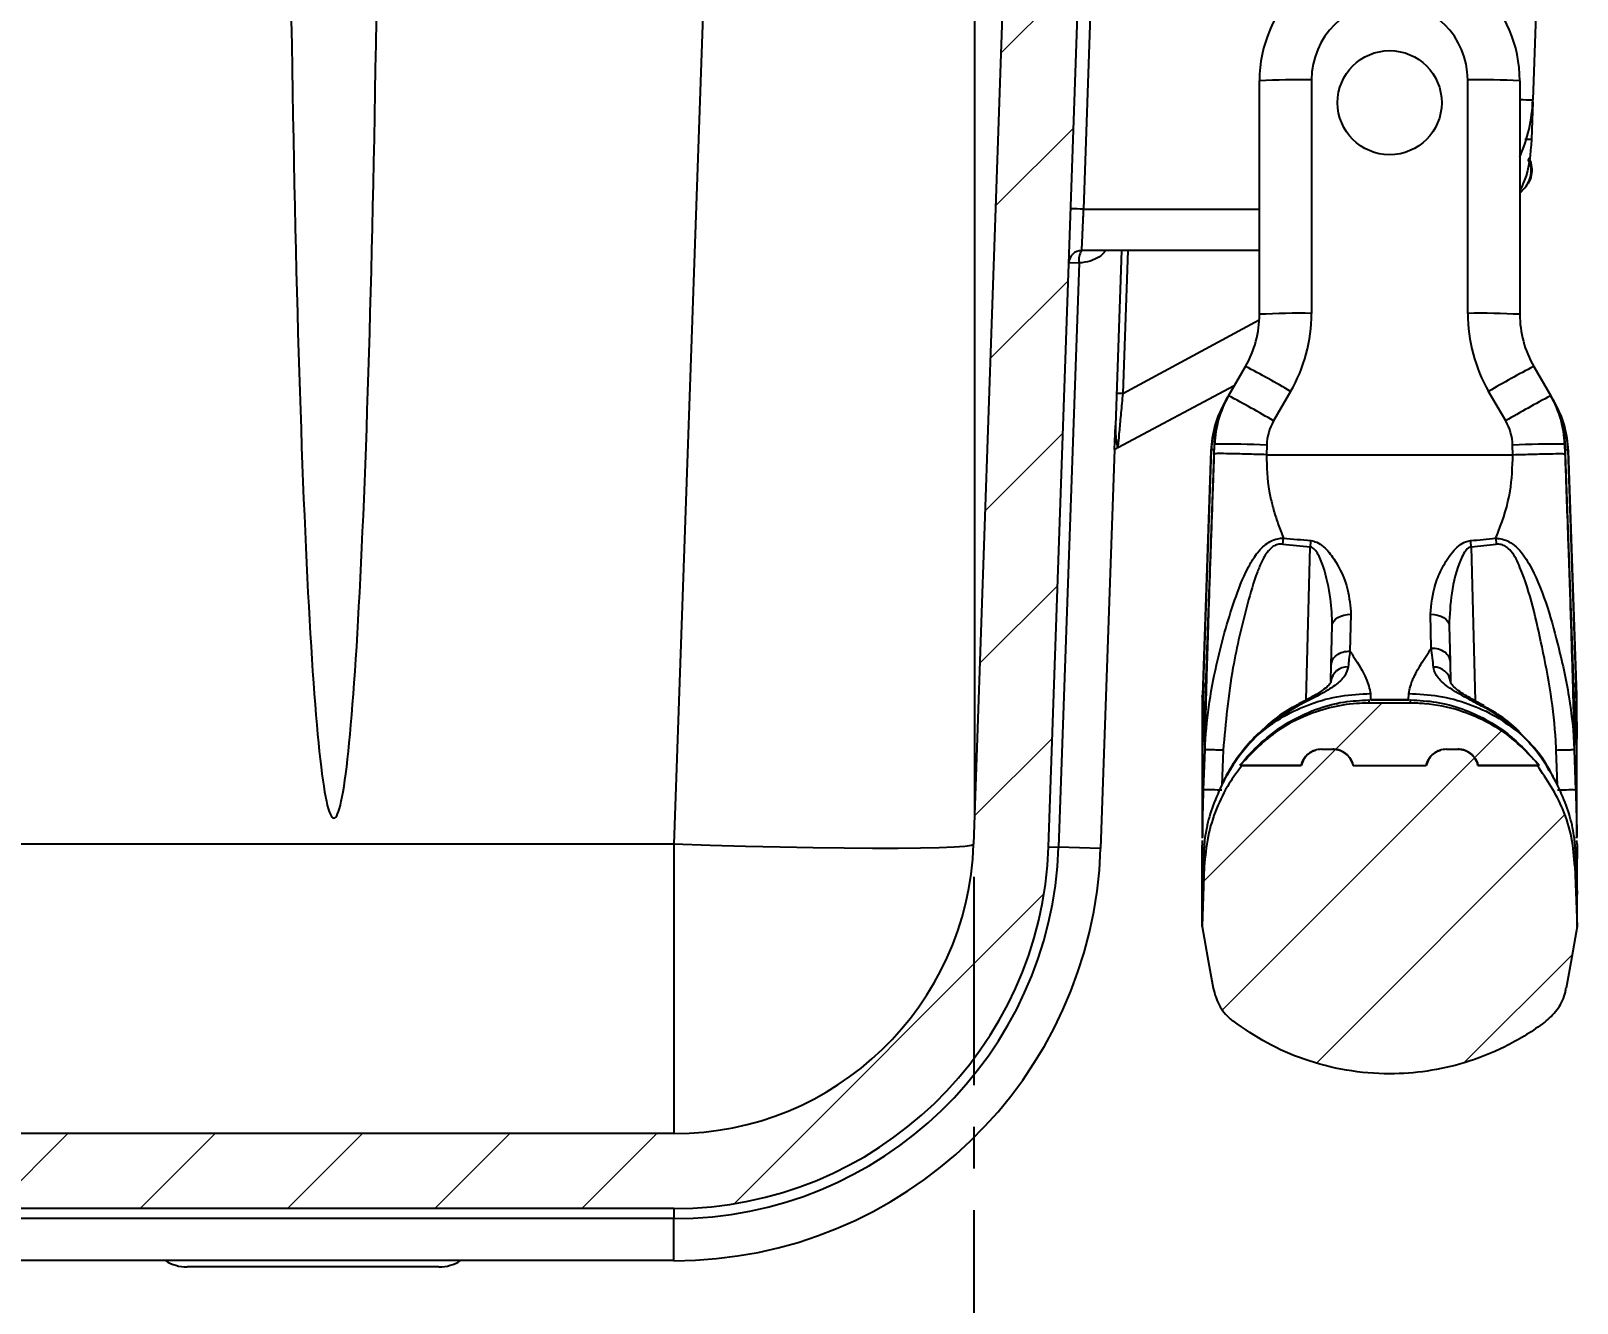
# Model space of a CAD drawing. Header units: millimetres. Extents: x 12 to 854, y 4 to 555.
# Drawn here: x 642.1 to 689.25, y 215.99 to 254.78 of the extents above; entities that cross this region are included whole.
import ezdxf

# ---------------------------------------------------------------- set-up
doc = ezdxf.new("R2010")
doc.units = ezdxf.units.MM
doc.linetypes.add('CENTER', pattern=[10.16, 6.35, -1.27, 1.27, -1.27])
doc.layers.add('DEFAULT_1', color=7, linetype='CENTER')
doc.styles.add('SLDTEXTSTYLE2', font='TXT', dxfattribs={"width": 0.75})
doc.dimstyles.new('SLDDIMSTYLE0', dxfattribs={"dimtxt": 6.614583, "dimasz": 3.556, "dimexe": 0, "dimexo": 0.0625, "dimgap": 1.653646, "dimtad": 1, "dimdec": 0, "dimlfac": 2, "dimrnd": 1e-09, "dimzin": 12, "dimdsep": 46, "dimtxsty": 'SLDTEXTSTYLE2', "dimblk1": 'CLOSED', "dimblk2": 'CLOSED', "dimsah": 1, "dimcen": 0.09, "dimadec": 0, "dimazin": 3, "dimtfac": 1, "dimtdec": 0, "dimtofl": 0, "dimtmove": 0, "dimatfit": 3, "dimldrblk": 'CLOSED', "dimfxl": 1, "dimfrac": 2, "dimtolj": 1, "dimtzin": 12, "dimarcsym": 0})

# ---------------------------------------------------------------- blocks, each defined once
blk = doc.blocks.new('_Closed')
at = {"color": 0, "linetype": 'ByBlock', "lineweight": -2}
for p, q in [((-1, 0.166667), (0, 0)), ((-1, 0.166667), (-1, -0.166667)), ((0, 0), (-1, -0.166667)), ((0, 0), (-1, 0))]:
    blk.add_line(p, q, dxfattribs=at)
blk = doc.blocks.new('_D_4')
at = {"layer": 'DEFAULT_1'}
for p, q in [((556.9, 228.985), (556.9, 188.096)), ((670.85, 228.985), (670.85, 188.096)), ((607.768, 200.947), (605.756, 200.947)), ((605.756, 200.947), (605.756, 190.437)), ((619.981, 200.947), (621.993, 200.947)), ((621.993, 200.947), (621.993, 190.437)), ((605.756, 190.437), (607.768, 190.437)), ((621.993, 190.437), (619.981, 190.437)), ((670.85, 189.096), (556.9, 189.096))]:
    blk.add_line(p, q, dxfattribs=at)
at = {"layer": 'DEFAULT_1', "xscale": 3.556, "yscale": 3.556, "rotation": 180}
blk.add_blockref('_Closed', (556.9, 189.096, 32.921), dxfattribs=at)
at = {"layer": 'DEFAULT_1', "xscale": 3.556, "yscale": 3.556}
blk.add_blockref('_Closed', (670.85, 189.096, 32.921), dxfattribs=at)
at = {"layer": 'DEFAULT_1', "char_height": 6.6146, "attachment_point": 1, "style": 'SLDTEXTSTYLE2'}
for s, insert in [('228', (606.543, 210.815)), ('9.0', (607.768, 198.964))]:
    blk.add_mtext(s, dxfattribs=dict(at, insert=insert))

msp = doc.modelspace()

# ---------------------------------------------------------------- hatches: boundary and pattern name
at = {"linetype": 'Continuous', "lineweight": 18}
h = msp.add_hatch(dxfattribs=at)
h.set_pattern_fill('ANSI31', style=0)
edge = h.paths.add_edge_path(flags=0)
edge.add_line((684.169, 234.287), (682.899, 234.287))
edge.add_spline(control_points=[(682.899, 234.287), (682.773, 234.287), (682.647, 234.282), (682.521, 234.273), (681.969, 234.23), (681.417, 234.092), (680.909, 233.87), (680.608, 233.738), (680.317, 233.576), (680.047, 233.388), (679.645, 233.109), (679.281, 232.769), (678.974, 232.388)], knot_values=[0.057872, 0.057872, 0.057872, 0.057872, 0.058622, 0.058622, 0.058622, 0.061942, 0.061942, 0.061942, 0.063898, 0.063898, 0.063898, 0.066831, 0.066831, 0.066831, 0.066831], weights=[1, 1, 1, 1, 1, 1, 1, 1, 1, 1, 1, 1, 1], degree=3, periodic=0)
edge.add_line((678.974, 232.388), (680.84, 232.388))
edge.add_spline(control_points=[(680.84, 232.388), (680.856, 232.457), (680.883, 232.523), (680.92, 232.583), (680.958, 232.643), (681.007, 232.697), (681.062, 232.742), (681.118, 232.786), (681.181, 232.822), (681.248, 232.845), (681.315, 232.869), (681.387, 232.881), (681.458, 232.881)], knot_values=[0.000256, 0.000256, 0.000256, 0.000256, 0.000681, 0.000681, 0.000681, 0.001111, 0.001111, 0.001111, 0.001541, 0.001541, 0.001541, 0.001971, 0.001971, 0.001971, 0.001971], weights=[1, 1, 1, 1, 1, 1, 1, 1, 1, 1, 1, 1, 1], degree=3, periodic=0)
edge.add_line((681.458, 232.881), (681.8, 232.881))
edge.add_spline(control_points=[(681.8, 232.881), (681.841, 232.881), (681.882, 232.877), (681.922, 232.869), (681.992, 232.855), (682.06, 232.829), (682.121, 232.793), (682.183, 232.757), (682.239, 232.71), (682.285, 232.655), (682.331, 232.601), (682.368, 232.538), (682.393, 232.471), (682.403, 232.444), (682.412, 232.416), (682.418, 232.388)], knot_values=[0, 0, 0, 0, 0.000245, 0.000245, 0.000245, 0.000676, 0.000676, 0.000676, 0.001108, 0.001108, 0.001108, 0.001539, 0.001539, 0.001539, 0.001714, 0.001714, 0.001714, 0.001714], weights=[1, 1, 1, 1, 1, 1, 1, 1, 1, 1, 1, 1, 1, 1, 1, 1], degree=3, periodic=0)
edge.add_line((682.418, 232.388), (684.65, 232.388))
edge.add_spline(control_points=[(684.65, 232.388), (684.666, 232.457), (684.693, 232.523), (684.73, 232.583), (684.768, 232.643), (684.817, 232.697), (684.872, 232.742), (684.928, 232.786), (684.991, 232.822), (685.058, 232.845), (685.125, 232.869), (685.197, 232.881), (685.268, 232.881)], knot_values=[0.000256, 0.000256, 0.000256, 0.000256, 0.000681, 0.000681, 0.000681, 0.001111, 0.001111, 0.001111, 0.001541, 0.001541, 0.001541, 0.001971, 0.001971, 0.001971, 0.001971], weights=[1, 1, 1, 1, 1, 1, 1, 1, 1, 1, 1, 1, 1], degree=3, periodic=0)
edge.add_line((685.268, 232.881), (685.61, 232.881))
edge.add_spline(control_points=[(685.61, 232.881), (685.651, 232.881), (685.692, 232.877), (685.732, 232.869), (685.802, 232.855), (685.87, 232.829), (685.931, 232.793), (685.993, 232.757), (686.049, 232.71), (686.095, 232.655), (686.141, 232.601), (686.178, 232.538), (686.203, 232.471), (686.213, 232.444), (686.222, 232.416), (686.228, 232.388)], knot_values=[0, 0, 0, 0, 0.000245, 0.000245, 0.000245, 0.000676, 0.000676, 0.000676, 0.001108, 0.001108, 0.001108, 0.001539, 0.001539, 0.001539, 0.001714, 0.001714, 0.001714, 0.001714], weights=[1, 1, 1, 1, 1, 1, 1, 1, 1, 1, 1, 1, 1, 1, 1, 1], degree=3, periodic=0)
edge.add_line((686.228, 232.388), (688.094, 232.388))
edge.add_spline(control_points=[(688.094, 232.388), (687.833, 232.712), (687.531, 233.007), (687.199, 233.258), (686.738, 233.609), (686.208, 233.885), (685.655, 234.059), (685.316, 234.165), (684.964, 234.236), (684.61, 234.268), (684.463, 234.281), (684.316, 234.287), (684.169, 234.287)], knot_values=[0.055828, 0.055828, 0.055828, 0.055828, 0.058322, 0.058322, 0.058322, 0.061804, 0.061804, 0.061804, 0.063917, 0.063917, 0.063917, 0.064793, 0.064793, 0.064793, 0.064793], weights=[1, 1, 1, 1, 1, 1, 1, 1, 1, 1, 1, 1, 1], degree=3, periodic=0)
h = msp.add_hatch(dxfattribs=at)
h.set_pattern_fill('ANSI31', style=0)
edge = h.paths.add_edge_path(flags=0)
edge.add_line((688.036, 232.388), (686.228, 232.388))
edge.add_spline(control_points=[(686.228, 232.388), (686.222, 232.416), (686.213, 232.444), (686.203, 232.471), (686.178, 232.538), (686.141, 232.601), (686.095, 232.655), (686.049, 232.71), (685.993, 232.757), (685.931, 232.793), (685.87, 232.829), (685.802, 232.855), (685.732, 232.869), (685.692, 232.877), (685.651, 232.881), (685.61, 232.881)], knot_values=[0.000255, 0.000255, 0.000255, 0.000255, 0.000428, 0.000428, 0.000428, 0.000855, 0.000855, 0.000855, 0.001283, 0.001283, 0.001283, 0.001709, 0.001709, 0.001709, 0.001952, 0.001952, 0.001952, 0.001952], weights=[1, 1, 1, 1, 1, 1, 1, 1, 1, 1, 1, 1, 1, 1, 1, 1], degree=3, periodic=0)
edge.add_line((685.61, 232.881), (685.268, 232.881))
edge.add_spline(control_points=[(685.268, 232.881), (685.197, 232.881), (685.125, 232.869), (685.058, 232.845), (684.991, 232.822), (684.928, 232.786), (684.872, 232.742), (684.817, 232.697), (684.768, 232.643), (684.73, 232.583), (684.693, 232.523), (684.666, 232.457), (684.65, 232.388)], knot_values=[0, 0, 0, 0, 0.000426, 0.000426, 0.000426, 0.000852, 0.000852, 0.000852, 0.001278, 0.001278, 0.001278, 0.001699, 0.001699, 0.001699, 0.001699], weights=[1, 1, 1, 1, 1, 1, 1, 1, 1, 1, 1, 1, 1], degree=3, periodic=0)
edge.add_line((684.65, 232.388), (682.418, 232.388))
edge.add_spline(control_points=[(682.418, 232.388), (682.412, 232.416), (682.403, 232.444), (682.393, 232.471), (682.368, 232.538), (682.331, 232.601), (682.285, 232.655), (682.239, 232.71), (682.183, 232.757), (682.121, 232.793), (682.06, 232.829), (681.992, 232.855), (681.922, 232.869), (681.882, 232.877), (681.841, 232.881), (681.8, 232.881)], knot_values=[0.000255, 0.000255, 0.000255, 0.000255, 0.000428, 0.000428, 0.000428, 0.000855, 0.000855, 0.000855, 0.001283, 0.001283, 0.001283, 0.001709, 0.001709, 0.001709, 0.001952, 0.001952, 0.001952, 0.001952], weights=[1, 1, 1, 1, 1, 1, 1, 1, 1, 1, 1, 1, 1, 1, 1, 1], degree=3, periodic=0)
edge.add_line((681.8, 232.881), (681.458, 232.881))
edge.add_spline(control_points=[(681.458, 232.881), (681.387, 232.881), (681.315, 232.869), (681.248, 232.845), (681.181, 232.822), (681.118, 232.786), (681.062, 232.742), (681.007, 232.697), (680.958, 232.643), (680.92, 232.583), (680.883, 232.523), (680.856, 232.457), (680.84, 232.388)], knot_values=[0, 0, 0, 0, 0.000426, 0.000426, 0.000426, 0.000852, 0.000852, 0.000852, 0.001278, 0.001278, 0.001278, 0.001699, 0.001699, 0.001699, 0.001699], weights=[1, 1, 1, 1, 1, 1, 1, 1, 1, 1, 1, 1, 1], degree=3, periodic=0)
edge.add_line((680.84, 232.388), (679.032, 232.388))
edge.add_spline(control_points=[(679.032, 232.388), (678.891, 232.212), (678.761, 232.027), (678.643, 231.834), (678.341, 231.338), (678.12, 230.785), (677.997, 230.218), (677.932, 229.916), (677.893, 229.608), (677.883, 229.3)], knot_values=[0.008958, 0.008958, 0.008958, 0.008958, 0.010304, 0.010304, 0.010304, 0.013777, 0.013777, 0.013777, 0.015605, 0.015605, 0.015605, 0.015605], weights=[1, 1, 1, 1, 1, 1, 1, 1, 1, 1], degree=3, periodic=0)
edge.add_spline(control_points=[(677.883, 229.3), (677.861, 228.692), (677.84, 228.084), (677.819, 227.476)], knot_values=[0.000042, 0.000042, 0.000042, 0.000042, 0.003692, 0.003692, 0.003692, 0.003692], weights=[1, 1, 1, 1], degree=3, periodic=0)
edge.add_spline(control_points=[(677.819, 227.476), (677.93, 226.848), (678.041, 226.219), (678.152, 225.591)], knot_values=[0, 0, 0, 0, 0.003829, 0.003829, 0.003829, 0.003829], weights=[1, 1, 1, 1], degree=3, periodic=0)
edge.add_spline(control_points=[(678.152, 225.591), (678.183, 225.414), (678.245, 225.24), (678.333, 225.083), (678.421, 224.926), (678.537, 224.783), (678.672, 224.664), (678.7, 224.64), (678.729, 224.616), (678.758, 224.594)], knot_values=[0, 0, 0, 0, 0.001078, 0.001078, 0.001078, 0.002157, 0.002157, 0.002157, 0.002376, 0.002376, 0.002376, 0.002376], weights=[1, 1, 1, 1, 1, 1, 1, 1, 1, 1], degree=3, periodic=0)
edge.add_spline(control_points=[(678.758, 224.594), (679.412, 224.097), (680.152, 223.699), (680.927, 223.427), (681.76, 223.135), (682.655, 222.983), (683.538, 222.984), (684.302, 222.984), (685.073, 223.098), (685.804, 223.318), (686.655, 223.573), (687.473, 223.981), (688.191, 224.505), (688.231, 224.534), (688.271, 224.564), (688.31, 224.594)], knot_values=[0.135619, 0.135619, 0.135619, 0.135619, 0.141184, 0.141184, 0.141184, 0.14717, 0.14717, 0.14717, 0.15175, 0.15175, 0.15175, 0.157103, 0.157103, 0.157103, 0.157397, 0.157397, 0.157397, 0.157397], weights=[1, 1, 1, 1, 1, 1, 1, 1, 1, 1, 1, 1, 1, 1, 1, 1], degree=3, periodic=0)
edge.add_spline(control_points=[(688.31, 224.594), (688.452, 224.702), (688.577, 224.836), (688.676, 224.985), (688.774, 225.135), (688.848, 225.303), (688.892, 225.476), (688.901, 225.514), (688.91, 225.552), (688.916, 225.591)], knot_values=[0, 0, 0, 0, 0.001072, 0.001072, 0.001072, 0.002143, 0.002143, 0.002143, 0.002376, 0.002376, 0.002376, 0.002376], weights=[1, 1, 1, 1, 1, 1, 1, 1, 1, 1], degree=3, periodic=0)
edge.add_spline(control_points=[(688.916, 225.591), (689.027, 226.219), (689.138, 226.848), (689.249, 227.476)], knot_values=[0.000614, 0.000614, 0.000614, 0.000614, 0.004443, 0.004443, 0.004443, 0.004443], weights=[1, 1, 1, 1], degree=3, periodic=0)
edge.add_spline(control_points=[(689.249, 227.476), (689.228, 228.084), (689.207, 228.692), (689.185, 229.3)], knot_values=[0, 0, 0, 0, 0.003649, 0.003649, 0.003649, 0.003649], weights=[1, 1, 1, 1], degree=3, periodic=0)
edge.add_spline(control_points=[(689.185, 229.3), (689.165, 229.895), (689.038, 230.495), (688.817, 231.049), (688.626, 231.529), (688.359, 231.985), (688.035, 232.388)], knot_values=[0, 0, 0, 0, 0.003574, 0.003574, 0.003574, 0.006675, 0.006675, 0.006675, 0.006675], weights=[1, 1, 1, 1, 1, 1, 1], degree=3, periodic=0)
at = {"layer": 'DEFAULT_1', "linetype": 'Continuous', "lineweight": 18}
h = msp.add_hatch(dxfattribs=at)
h.set_pattern_fill('ANSI31', color=256, style=0)
edge = h.paths.add_edge_path(flags=0)
edge.add_line((556.9, 229.985), (555.456, 271.325))
edge.add_line((555.456, 271.325), (552.979, 271.325))
edge.add_line((552.979, 271.325), (552.855, 273.103))
edge.add_line((552.855, 273.103), (551.963, 273.103))
edge.add_arc((551.582, 273.103), 0.381, 0, 180)
edge.add_line((551.201, 273.103), (550.31, 273.103))
edge.add_line((550.31, 273.103), (550.185, 271.325))
edge.add_line((550.185, 271.325), (547.708, 271.325))
edge.add_line((547.708, 271.325), (547.876, 266.507))
edge.add_arc((549.462, 266.563), 1.587, 182, 270)
edge.add_line((549.462, 264.975), (549.98, 264.975))
edge.add_arc((549.98, 266.245), 1.27, 270, 358)
edge.add_line((551.249, 266.201), (551.283, 267.169))
edge.add_arc((552.298, 267.134), 1.016, 2, 178, ccw=False)
edge.add_line((553.314, 267.169), (554.615, 229.905))
edge.add_arc((566.038, 230.304), 11.43, 182, 270)
edge.add_line((566.038, 218.874), (661.711, 218.874))
edge.add_arc((661.711, 230.304), 11.43, 270, 358)
edge.add_line((673.134, 229.905), (674.435, 267.169))
edge.add_arc((675.451, 267.134), 1.016, 68.4218, 178, ccw=False)
edge.add_arc((675.684, 267.725), 0.381, 2, 68.4218, ccw=False)
edge.add_line((676.065, 267.738), (676.415, 257.723))
edge.add_arc((676.796, 257.736), 0.381, 182, 270)
edge.add_line((676.796, 257.355), (678.199, 257.355))
edge.add_arc((678.199, 258.371), 1.016, 270, 360)
edge.add_line((679.215, 258.371), (679.215, 259.578))
edge.add_line((679.215, 259.578), (677.564, 258.625))
edge.add_line((677.564, 258.625), (677.564, 271.325))
edge.add_line((677.564, 271.325), (677.439, 273.103))
edge.add_line((677.439, 273.103), (676.548, 273.103))
edge.add_arc((676.167, 273.103), 0.381, 0, 180)
edge.add_line((675.786, 273.103), (674.894, 273.103))
edge.add_line((674.894, 273.103), (674.77, 271.325))
edge.add_line((674.77, 271.325), (672.293, 271.325))
edge.add_line((672.293, 271.325), (670.85, 229.985))
edge.add_arc((661.711, 230.304), 9.144, 270, 358, ccw=False)
edge.add_line((661.711, 221.16), (566.038, 221.16))
edge.add_arc((566.038, 230.304), 9.144, 182, 270, ccw=False)

# ---------------------------------------------------------------- linework, layer by layer
at = {"color": 7, "linetype": 'Continuous', "lineweight": 25}
for p, q in [((663.155, 271.325), (661.711, 229.985)), ((670.85, 229.985), (672.293, 271.325)), ((688.551, 271.325), (687.899, 252.68)), ((673.134, 229.905), (674.435, 267.169)), ((674.816, 267.158), (674.194, 249.348)), ((670.877, 258.943), (670.877, 230.775)), ((679.565, 246.141), (679.565, 253.259)), ((681.153, 253.287), (681.153, 246.168)), ((685.915, 246.168), (685.915, 253.287)), ((687.503, 253.259), (687.503, 246.141)), ((687.897, 252.615), (687.857, 251.474)), ((687.654, 249.999), (687.503, 249.831)), ((679.565, 248.084), (674.137, 248.084)), ((675.357, 248.084), (675.171, 242.751)), ((674.063, 247.706), (673.441, 229.894)), ((673.756, 247.716), (674.063, 247.706)), ((678.622, 243.656), (679.14, 244.553)), ((687.928, 244.553), (688.446, 243.656)), ((678.797, 243.959), (675.243, 242.07)), ((680.515, 243.787), (679.996, 242.889)), ((687.072, 242.889), (686.553, 243.787)), ((678.508, 243.459), (678.525, 243.488)), ((678.525, 243.488), (678.604, 243.625)), ((678.604, 243.625), (678.622, 243.656)), ((688.446, 243.656), (688.464, 243.625)), ((688.464, 243.625), (688.543, 243.488)), ((688.543, 243.488), (688.56, 243.459)), ((675.146, 242.018), (675.171, 242.751)), ((675.146, 242.018), (674.721, 229.85)), ((678.084, 241.982), (677.823, 234.528)), ((678.085, 241.981), (677.823, 234.519)), ((677.854, 234.851), (678.101, 242.01)), ((678.18, 242.146), (677.9, 234.211)), ((678.18, 242.146), (677.9, 234.211)), ((678.084, 241.982), (678.085, 241.981)), ((678.101, 242.01), (678.085, 241.981)), ((678.198, 242.178), (678.18, 242.146)), ((678.18, 242.146), (678.18, 242.146)), ((678.188, 241.887), (678.198, 242.178)), ((679.785, 242.15), (679.775, 241.859)), ((687.294, 241.859), (687.283, 242.15)), ((688.87, 242.178), (688.88, 241.887)), ((688.888, 242.146), (688.87, 242.178)), ((689.168, 234.211), (688.888, 242.146)), ((689.168, 234.211), (688.888, 242.146)), ((688.888, 242.146), (688.888, 242.146)), ((688.967, 242.01), (689.214, 234.851)), ((688.983, 241.981), (688.967, 242.01)), ((688.984, 241.982), (688.983, 241.981)), ((689.245, 234.519), (688.983, 241.981)), ((689.245, 234.528), (688.984, 241.982)), ((679.775, 241.859), (687.294, 241.859)), ((680.279, 239.136), (680.299, 239.318)), ((686.767, 239.312), (686.786, 239.129)), ((682.355, 236.994), (682.324, 235.874)), ((684.805, 235.966), (684.777, 236.994)), ((681.752, 235.448), (681.784, 236.648)), ((685.348, 236.648), (685.377, 235.547)), ((681.739, 234.942), (681.752, 235.449)), ((685.377, 235.547), (685.393, 234.936)), ((677.822, 234.492), (677.822, 230.17)), ((677.823, 234.519), (677.823, 230.201)), ((682.899, 234.382), (682.899, 234.287)), ((682.899, 234.382), (682.911, 234.382)), ((682.946, 234.382), (684.122, 234.382)), ((682.949, 234.58), (682.955, 234.382)), ((684.113, 234.382), (682.955, 234.382)), ((684.113, 234.382), (684.119, 234.58)), ((684.152, 234.382), (684.169, 234.382)), ((684.169, 234.287), (684.169, 234.382)), ((689.245, 230.199), (689.245, 234.519)), ((689.246, 230.168), (689.246, 234.492)), ((680.722, 234.238), (680.722, 234.237)), ((684.169, 234.287), (682.899, 234.287)), ((677.828, 233.187), (677.828, 233.72)), ((689.24, 233.72), (689.24, 233.187)), ((677.862, 231.639), (677.904, 232.858)), ((681.458, 232.881), (681.8, 232.881)), ((685.268, 232.881), (685.61, 232.881)), ((689.164, 232.855), (689.206, 231.637)), ((678.974, 232.388), (680.84, 232.388)), ((680.84, 232.388), (679.032, 232.388)), ((682.418, 232.388), (684.65, 232.388)), ((686.228, 232.388), (688.094, 232.388)), ((688.036, 232.388), (686.228, 232.388)), ((678.445, 231.855), (678.442, 231.857)), ((688.627, 231.855), (688.624, 231.853)), ((677.821, 230.1), (677.819, 229.957)), ((689.249, 229.975), (689.247, 230.102)), ((661.711, 229.985), (566.038, 229.985)), ((661.711, 229.985), (661.711, 221.16)), ((673.134, 229.905), (673.441, 229.894)), ((674.721, 229.85), (673.441, 229.894)), ((677.863, 229.705), (677.819, 228.448)), ((677.883, 229.3), (677.875, 229.901)), ((689.193, 229.901), (689.185, 229.3)), ((689.212, 229.619), (689.204, 229.736)), ((689.205, 229.706), (689.249, 228.448)), ((677.819, 228.448), (677.819, 229.54)), ((677.883, 229.3), (677.819, 227.476)), ((689.185, 229.3), (689.249, 227.476)), ((689.249, 228.448), (689.249, 229.542)), ((661.711, 221.16), (566.038, 221.16)), ((661.711, 218.874), (566.038, 218.874)), ((661.711, 218.874), (661.711, 218.567)), ((661.711, 218.567), (566.038, 218.567)), ((661.711, 217.287), (661.711, 218.567)), ((661.711, 217.287), (566.038, 217.287)), ((654.546, 217.096), (646.863, 217.096))]:
    msp.add_line(p, q, dxfattribs=at)
at = {"color": 8, "linetype": 'Continuous', "lineweight": 25}
for p, q in [((674.194, 249.348), (679.565, 249.348)), ((675.546, 248.084), (675.394, 243.722)), ((675.394, 243.722), (679.555, 245.969)), ((678.529, 243.487), (678.525, 243.488)), ((688.543, 243.488), (688.539, 243.487)), ((680.989, 234.382), (681.111, 239.053)), ((686.021, 239.053), (686.144, 234.354)), ((677.9, 234.211), (677.9, 234.211)), ((689.168, 234.211), (689.168, 234.211)), ((678.456, 232.849), (678.419, 231.794)), ((688.649, 231.795), (688.613, 232.845)), ((677.863, 229.705), (677.859, 229.657))]:
    msp.add_line(p, q, dxfattribs=at)
at = {"color": 7, "linetype": 'Continuous', "lineweight": 25, "flags": 128}
for points in [[(681.784, 236.648), (681.796, 236.718), (681.83, 236.784), (681.883, 236.844), (681.954, 236.897), (682.041, 236.939), (682.139, 236.97), (682.245, 236.989), (682.355, 236.994)], [(684.777, 236.994), (684.887, 236.989), (684.993, 236.97), (685.091, 236.939), (685.177, 236.897), (685.248, 236.844), (685.302, 236.784), (685.335, 236.718), (685.348, 236.648)], [(677.822, 234.492), (677.822, 234.499), (677.823, 234.519)], [(689.246, 234.492), (689.246, 234.499), (689.245, 234.519)], [(670.85, 229.985), (670.782, 229.949), (670.582, 229.918), (670.253, 229.893), (669.799, 229.873), (669.228, 229.86), (668.547, 229.854), (667.767, 229.854), (666.899, 229.86), (665.955, 229.873), (664.949, 229.893), (663.896, 229.918), (662.812, 229.949), (661.711, 229.985)], [(677.819, 227.476), (678.012, 226.382), (678.152, 225.591)], [(689.249, 227.476), (689.056, 226.382), (688.916, 225.591)]]:
    msp.add_lwpolyline(points, dxfattribs=at)
at = {"color": 8, "linetype": 'Continuous', "lineweight": 25, "flags": 128}
for points in [[(680.744, 234.205), (680.726, 234.234), (680.722, 234.238)], [(686.419, 234.199), (686.415, 234.195), (686.396, 234.168)], [(677.861, 233.336), (677.842, 233.281), (677.828, 233.187)], [(689.24, 233.187), (689.226, 233.281), (689.207, 233.336)]]:
    msp.add_lwpolyline(points, dxfattribs=at)
at = {"color": 7, "linetype": 'Continuous', "lineweight": 25}
msp.add_circle((683.534, 252.593), 1.587, dxfattribs=at)
for centre, radius, start, end in [((683.534, 253.259), 3.969, 0, 180), ((683.534, 253.287), 2.381, 0, 180), ((680.756, 230.526), 22.765, 89.0014, 92.9983), ((686.312, 230.526), 22.765, 87.0017, 90.9986), ((683.14, 252.847), 4.763, 336.3627, 358), ((673.337, 227.525), 21.84, 87.7502, 88.7496), ((674.137, 247.703), 0.381, 90, 178), ((674.606, 247.798), 0.55, 148.6943, 189.6617), ((676.39, 246.141), 3.175, 330, 0), ((680.756, 223.407), 22.765, 89.0014, 92.9983), ((676.39, 246.168), 4.763, 330, 0), ((686.312, 223.407), 22.765, 87.0017, 90.9986), ((690.678, 246.168), 4.763, 180, 210), ((690.678, 246.141), 3.175, 180, 210), ((667.192, 221.494), 25.971, 59.1372, 62.6099), ((699.876, 221.494), 25.971, 117.3901, 120.8628), ((675.152, 238.136), 5.591, 87.5192, 89.454), ((666.674, 220.596), 25.971, 59.1372, 62.6099), ((700.394, 220.596), 25.971, 117.3901, 120.8628), ((678.576, 218.341), 23.84, 87.0929, 90.9064), ((688.493, 218.341), 23.84, 89.0936, 92.9071), ((695.973, 237.593), 14.934, 173.6626, 174.3879), ((671.158, 237.593), 14.934, 5.6121, 6.3374), ((682.251, 234.878), 0.515, 88.0699, 172.8439), ((684.884, 234.872), 0.513, 7.1333, 91.2241), ((677.995, 223.305), 8.335, 87.1211, 90.9126), ((689.072, 223.393), 8.245, 89.0669, 92.8994), ((661.711, 230.304), 9.144, 270, 358), ((661.711, 230.304), 11.43, 270, 358), ((661.711, 230.304), 11.737, 270, 358), ((661.711, 230.304), 13.018, 270, 358), ((646.863, 218.334), 1.238, 237.7958, 270), ((654.546, 218.334), 1.238, 270, 302.2042)]:
    msp.add_arc(centre, radius, start, end, dxfattribs=at)
at = {"color": 8, "linetype": 'Continuous', "lineweight": 25}
for centre, radius, start, end in [((688.112, 269.264), 16.586, 267.8953, 269.266), ((678.155, 241.42), 0.592, 88.0969, 95.2426), ((688.913, 241.42), 0.592, 84.7574, 91.9031), ((677.906, 234.293), 0.561, 88.2908, 95.3185), ((689.162, 234.293), 0.561, 84.6815, 91.7092), ((678.274, 233.697), 0.447, 149.4498, 177.0512), ((688.794, 233.697), 0.447, 2.9488, 30.5502)]:
    msp.add_arc(centre, radius, start, end, dxfattribs=at)
at = {"color": 7, "linetype": 'Continuous', "lineweight": 25}
for centre, major_axis, ratio, start_param, end_param in [((651.34, 271.325), (0, 40.55), 0.034921, 1.881114, 4.402071), ((681.258, 241.872), (0.824, 3.067), 0.999812, 1.309736, 1.798803), ((681.275, 241.901), (2.978, 1.101), 0.999688, 2.263978, 2.753045), ((681.353, 242.037), (1.209, 2.94), 0.998837, 1.437067, 1.926134), ((681.372, 242.069), (3.067, -0.821), 0.999626, 2.879757, 3.368823), ((685.697, 242.069), (3.067, 0.821), 0.999626, 6.055955, 6.545021), ((685.715, 242.037), (-1.209, 2.94), 0.998837, 4.357052, 4.846118), ((685.793, 241.901), (2.978, -1.101), 0.999688, 0.388548, 0.877614), ((685.81, 241.872), (-0.824, 3.067), 0.999812, 4.484382, 4.973449), ((681.372, 242.096), (1.332, 0.865), 0.999537, 2.042249, 2.531316), ((685.697, 242.096), (1.332, -0.865), 0.999537, 0.610277, 1.099344), ((914.255, 242.008), (246.985, 0.156), 0.034446, 3.467583, 3.477939), ((914.274, 241.998), (246.985, 0.146), 0.032132, 3.467586, 3.477942), ((452.857, 241.998), (246.985, -0.146), 0.032132, 5.946836, 5.956358), ((452.877, 242.008), (246.985, -0.156), 0.034446, 5.946839, 5.95636), ((677.881, 234.874), (0.047, 1.333), 0.020141, 1.588953, 2.618698), ((689.187, 234.874), (-0.047, 1.333), 0.020141, 3.664488, 4.694232), ((677.876, 234.232), (0.042, 1.206), 0.020141, 3.796636, 4.695639), ((689.192, 234.232), (-0.042, 1.206), 0.020141, 1.587546, 2.521372)]:
    msp.add_ellipse(centre, major_axis=major_axis, ratio=ratio, start_param=start_param, end_param=end_param, dxfattribs=at)
at = {"color": 8, "linetype": 'Continuous', "lineweight": 25}
for centre, major_axis, start_param, end_param in [((677.876, 234.232), (0.042, 1.206), 2.618698, 3.590283), ((677.876, 234.232), (0.042, 1.206), 3.738876, 3.796636), ((689.192, 234.232), (-0.042, 1.206), 2.521372, 3.664488)]:
    msp.add_ellipse(centre, major_axis=major_axis, ratio=0.020141, start_param=start_param, end_param=end_param, dxfattribs=at)
at = {"color": 7, "linetype": 'Continuous', "lineweight": 25}
for points, knots in [([(687.857, 251.474), (687.828, 251.039), (687.792, 250.494), (687.552, 250.013), (687.503, 249.916)], [0, 0, 0, 0, 0.797222, 1, 1, 1, 1]), ([(687.654, 249.999), (687.705, 250.068), (687.808, 250.207), (687.86, 250.463), (687.845, 250.693), (687.778, 250.815), (687.752, 250.861)], [0, 0, 0, 0, 0.276493, 0.552986, 0.829478, 1, 1, 1, 1]), ([(687.76, 250.909), (687.769, 250.898), (687.83, 250.819), (687.872, 250.629), (687.867, 250.373), (687.787, 250.162), (687.703, 250.058), (687.672, 250.02)], [0, 0, 0, 0, 0.044802, 0.312528, 0.580254, 0.847983, 1, 1, 1, 1]), ([(674.194, 249.348), (674.192, 249.307), (674.19, 249.265), (674.187, 249.183), (674.185, 249.142), (674.179, 249.021), (674.176, 248.941), (674.169, 248.788), (674.166, 248.715), (674.159, 248.578), (674.156, 248.513), (674.151, 248.396), (674.149, 248.344), (674.144, 248.252), (674.143, 248.212), (674.138, 248.118), (674.137, 248.084), (674.137, 248.084)], [0, 0, 0, 0, 0.0625, 0.0625, 0.125, 0.125, 0.25, 0.25, 0.375, 0.375, 0.5, 0.5, 0.625, 0.625, 0.75, 0.75, 1, 1, 1, 1]), ([(675.394, 243.722), (675.385, 243.622), (675.376, 243.522), (675.357, 243.326), (675.349, 243.228), (675.322, 242.943), (675.306, 242.766), (675.277, 242.447), (675.265, 242.313), (675.252, 242.17), (675.248, 242.133), (675.245, 242.095), (675.244, 242.086), (675.243, 242.073), (675.243, 242.07), (675.243, 242.07)], [0, 0, 0, 0, 0.125, 0.125, 0.25, 0.25, 0.5, 0.5, 0.75, 0.75, 0.875, 0.875, 0.9375, 0.9375, 1, 1, 1, 1]), ([(675.171, 242.751), (675.168, 242.655), (675.172, 242.566), (675.184, 242.403), (675.193, 242.329), (675.211, 242.204), (675.219, 242.153), (675.233, 242.085), (675.238, 242.067), (675.243, 242.07)], [0, 0, 0, 0, 0.25, 0.25, 0.5, 0.5, 0.75, 0.75, 1, 1, 1, 1]), ([(675.243, 242.07), (675.241, 242.069), (675.224, 242.06), (675.19, 242.042), (675.161, 242.026), (675.146, 242.018)], [0, 0, 0, 0, 0.045258, 0.512467, 1, 1, 1, 1]), ([(677.904, 232.859), (677.911, 233.178), (677.923, 233.673), (677.942, 234.396), (677.958, 234.99), (677.978, 235.681), (678.003, 236.487), (678.033, 237.423), (678.064, 238.357), (678.097, 239.281), (678.129, 240.205), (678.16, 241.079), (678.18, 241.651), (678.188, 241.887)], [0, 0, 0, 0, 0.119442, 0.18572, 0.253334, 0.322569, 0.417274, 0.518368, 0.626377, 0.718422, 0.815805, 0.924027, 1, 1, 1, 1]), ([(688.88, 241.887), (688.89, 241.602), (688.914, 240.917), (688.949, 239.933), (688.987, 238.832), (689.024, 237.759), (689.06, 236.644), (689.101, 235.324), (689.137, 234.038), (689.157, 233.176), (689.164, 232.855)], [0, 0, 0, 0, 0.091779, 0.220574, 0.316847, 0.446323, 0.566216, 0.677318, 0.880091, 1, 1, 1, 1]), ([(679.775, 241.859), (679.787, 241.484), (679.803, 240.97), (679.95, 240.339), (680.067, 239.931), (680.188, 239.59), (680.271, 239.387), (680.299, 239.318)], [0, 0, 0, 0, 0.421938, 0.577045, 0.740267, 0.912113, 1, 1, 1, 1]), ([(686.766, 239.312), (686.795, 239.383), (686.979, 239.836), (687.249, 240.673), (687.279, 241.484), (687.294, 241.859)], [0, 0, 0, 0, 0.0904, 0.57877, 1, 1, 1, 1]), ([(677.904, 232.86), (677.904, 232.86), (677.92, 233.297), (678.001, 234.168), (678.286, 235.695), (678.679, 237.112), (679.096, 238.205), (679.41, 238.762), (679.64, 239.046), (679.893, 239.225), (680.098, 239.301), (680.239, 239.317), (680.299, 239.318), (680.299, 239.318)], [0, 0, 0, 0, 0.000004, 0.181339, 0.362791, 0.64484, 0.791977, 0.847108, 0.910619, 0.941611, 0.975037, 0.999996, 1, 1, 1, 1]), ([(680.279, 239.136), (680.226, 239.137), (680.123, 239.138), (679.974, 239.068), (679.798, 238.907), (679.641, 238.633), (679.415, 238.085), (679.107, 236.997), (678.674, 235.196), (678.534, 233.69), (678.456, 232.849)], [0, 0, 0, 0, 0.023522, 0.045018, 0.070453, 0.128178, 0.182106, 0.332751, 0.626912, 1, 1, 1, 1]), ([(681.784, 236.648), (681.775, 236.92), (681.754, 237.519), (681.583, 238.273), (681.383, 238.791), (681.248, 238.981), (681.164, 239.04), (681.126, 239.049), (681.111, 239.053)], [0, 0, 0, 0, 0.328404, 0.723804, 0.887229, 0.957164, 0.983214, 1, 1, 1, 1]), ([(681.131, 239.241), (681.192, 239.228), (681.337, 239.198), (681.593, 239.009), (681.962, 238.532), (682.287, 237.8), (682.334, 237.245), (682.355, 236.994)], [0, 0, 0, 0, 0.0618479, 0.1456379, 0.3134014, 0.6888298, 1, 1, 1, 1]), ([(684.777, 236.994), (684.807, 237.299), (684.853, 237.769), (685.13, 238.423), (685.379, 238.821), (685.629, 239.08), (685.817, 239.206), (685.948, 239.231), (686.001, 239.241)], [0, 0, 0, 0, 0.374548, 0.576743, 0.777999, 0.868579, 0.947136, 1, 1, 1, 1]), ([(686.021, 239.053), (686, 239.047), (685.969, 239.039), (685.894, 238.988), (685.803, 238.873), (685.582, 238.425), (685.395, 237.651), (685.363, 236.977), (685.348, 236.648)], [0, 0, 0, 0, 0.023218, 0.036127, 0.10011, 0.184887, 0.603258, 1, 1, 1, 1]), ([(686.767, 239.312), (686.767, 239.312), (686.837, 239.311), (686.978, 239.293), (687.195, 239.207), (687.499, 238.982), (687.914, 238.36), (688.318, 237.357), (688.693, 235.993), (689.029, 234.499), (689.144, 233.405), (689.164, 232.857), (689.164, 232.857)], [0, 0, 0, 0, 0.000004, 0.029157, 0.058367, 0.095808, 0.18465, 0.364049, 0.544371, 0.772311, 0.999996, 1, 1, 1, 1]), ([(688.613, 232.845), (688.609, 232.941), (688.584, 233.519), (688.465, 234.578), (688.198, 235.94), (687.915, 237.235), (687.614, 238.214), (687.325, 238.839), (687.101, 239.058), (686.94, 239.132), (686.837, 239.13), (686.786, 239.129)], [0, 0, 0, 0, 0.042105, 0.25597, 0.470004, 0.65581, 0.841079, 0.924047, 0.954997, 0.97752, 1, 1, 1, 1]), ([(681.752, 235.448), (681.762, 235.505), (681.782, 235.619), (681.915, 235.76), (682.102, 235.857), (682.25, 235.869), (682.324, 235.874)], [0, 0, 0, 0, 0.2500001, 0.5000001, 0.7500001, 1, 1, 1, 1]), ([(682.324, 235.874), (682.324, 235.874), (682.302, 235.707), (682.285, 235.55), (682.268, 235.393)], [0, 0, 0, 0, 0.000038, 1, 1, 1, 1]), ([(682.324, 235.874), (682.341, 235.848), (682.375, 235.797), (682.568, 235.498), (682.849, 235.042), (682.918, 234.726), (682.949, 234.58)], [0, 0, 0, 0, 0.050322, 0.098914, 0.584679, 1, 1, 1, 1]), ([(684.119, 234.58), (684.148, 234.725), (684.189, 234.924), (684.356, 235.244), (684.486, 235.47), (684.637, 235.712), (684.751, 235.884), (684.805, 235.966)], [0, 0, 0, 0, 0.3921382, 0.5372599, 0.6902858, 0.8516174, 1, 1, 1, 1]), ([(684.873, 235.385), (684.852, 235.574), (684.832, 235.764), (684.805, 235.967), (684.805, 235.967)], [0, 0, 0, 0, 0.999968, 1, 1, 1, 1]), ([(684.805, 235.966), (684.879, 235.961), (685.027, 235.95), (685.214, 235.854), (685.347, 235.715), (685.367, 235.603), (685.377, 235.547)], [0, 0, 0, 0, 0.25, 0.5, 0.75, 1, 1, 1, 1]), ([(682.268, 235.393), (682.243, 235.301), (682.19, 235.098), (681.881, 234.818), (681.377, 234.525), (680.969, 234.319), (680.744, 234.205)], [0, 0, 0, 0, 0.20026, 0.438886, 0.691725, 1, 1, 1, 1]), ([(686.396, 234.168), (686.245, 234.248), (685.904, 234.429), (685.404, 234.702), (685.024, 235), (684.893, 235.239), (684.876, 235.364), (684.873, 235.385)], [0, 0, 0, 0, 0.20964, 0.473081, 0.734585, 0.95553, 1, 1, 1, 1]), ([(681.737, 234.947), (681.738, 234.943), (681.742, 234.92), (681.738, 234.919), (681.664, 234.812), (681.486, 234.671), (681.215, 234.504), (680.948, 234.359), (680.777, 234.267), (680.722, 234.237)], [0, 0, 0, 0, 0.03204, 0.229553, 0.380095, 0.546254, 0.717157, 0.908519, 1, 1, 1, 1]), ([(686.419, 234.199), (686.416, 234.2), (686.283, 234.275), (686.04, 234.408), (685.731, 234.594), (685.516, 234.753), (685.412, 234.873), (685.394, 234.913), (685.396, 234.934), (685.397, 234.943)], [0, 0, 0, 0, 0.003799, 0.222158, 0.39811, 0.570305, 0.726287, 0.876778, 1, 1, 1, 1]), ([(678.974, 232.388), (678.997, 232.417), (679.213, 232.691), (679.677, 233.169), (680.429, 233.718), (681.259, 234.11), (682.089, 234.343), (682.645, 234.37), (682.899, 234.382)], [0, 0, 0, 0, 0.024498, 0.23142, 0.438251, 0.635761, 0.833157, 1, 1, 1, 1]), ([(679.552, 233.354), (679.795, 233.538), (680.276, 233.902), (681.126, 234.284), (682.023, 234.533), (682.646, 234.564), (682.949, 234.58)], [0, 0, 0, 0, 0.2511321, 0.4973589, 0.7556203, 1, 1, 1, 1]), ([(684.119, 234.58), (684.422, 234.564), (685.045, 234.533), (685.944, 234.284), (686.797, 233.9), (687.28, 233.533), (687.523, 233.348)], [0, 0, 0, 0, 0.24373, 0.501304, 0.748191, 1, 1, 1, 1]), ([(684.169, 234.382), (684.432, 234.369), (684.967, 234.342), (685.742, 234.131), (686.475, 233.801), (687.308, 233.265), (687.791, 232.726), (688.094, 232.388)], [0, 0, 0, 0, 0.172781, 0.350902, 0.523602, 0.700816, 1, 1, 1, 1]), ([(682.899, 234.287), (682.773, 234.284), (682.369, 234.275), (681.692, 234.16), (680.853, 233.874), (679.879, 233.344), (679.313, 232.746), (678.974, 232.388)], [0, 0, 0, 0, 0.084115, 0.269314, 0.454529, 0.674042, 1, 1, 1, 1]), ([(680.724, 234.234), (680.653, 234.196), (680.357, 234.039), (679.95, 233.757), (679.658, 233.468), (679.546, 233.357)], [0, 0, 0, 0, 0.1643216, 0.6812074, 1, 1, 1, 1]), ([(680.744, 234.205), (680.414, 234.008), (679.992, 233.756), (679.629, 233.427), (679.552, 233.354), (679.552, 233.354)], [0, 0, 0, 0, 0.7837151, 0.9999796, 1, 1, 1, 1]), ([(681.988, 234.279), (681.981, 234.278), (681.955, 234.276), (681.931, 234.266), (681.914, 234.259)], [0, 0, 0, 0, 0.279792, 1, 1, 1, 1]), ([(688.094, 232.388), (687.81, 232.695), (687.328, 233.217), (686.471, 233.746), (685.604, 234.107), (684.818, 234.269), (684.316, 234.283), (684.169, 234.287)], [0, 0, 0, 0, 0.277329, 0.471287, 0.665219, 0.901925, 1, 1, 1, 1]), ([(687.523, 233.348), (687.523, 233.348), (687.246, 233.612), (686.874, 233.9), (686.468, 234.128), (686.396, 234.168)], [0, 0, 0, 0, 0.000021, 0.823824, 1, 1, 1, 1]), ([(687.533, 233.356), (687.505, 233.387), (687.3, 233.613), (686.925, 233.902), (686.553, 234.108), (686.411, 234.186)], [0, 0, 0, 0, 0.088744, 0.65363, 1, 1, 1, 1]), ([(677.858, 233.3), (677.856, 233.254), (677.851, 233.166), (677.845, 233.109), (677.845, 233.11), (677.845, 233.111)], [0, 0, 0, 0, 0.44405, 0.849464, 1, 1, 1, 1]), ([(679.552, 233.354), (679.552, 233.354), (679.275, 233.09), (678.861, 232.613), (678.561, 232.066), (678.445, 231.855)], [0, 0, 0, 0, 0.000016, 0.614382, 1, 1, 1, 1]), ([(679.538, 233.366), (679.523, 233.353), (679.318, 233.167), (678.975, 232.744), (678.624, 232.246), (678.484, 231.928), (678.451, 231.852)], [0, 0, 0, 0, 0.031067, 0.443763, 0.868135, 1, 1, 1, 1]), ([(687.537, 233.36), (687.538, 233.36), (687.541, 233.364), (687.531, 233.355), (687.523, 233.348)], [0, 0, 0, 0, 0.172571, 1, 1, 1, 1]), ([(688.624, 231.853), (688.428, 232.193), (688.117, 232.734), (687.69, 233.189), (687.523, 233.348), (687.523, 233.348)], [0, 0, 0, 0, 0.629786, 0.9999839, 1, 1, 1, 1]), ([(688.586, 231.912), (688.563, 231.956), (688.484, 232.103), (688.289, 232.493), (687.957, 232.938), (687.646, 233.238), (687.529, 233.351)], [0, 0, 0, 0, 0.084167, 0.278257, 0.72796, 1, 1, 1, 1]), ([(689.223, 233.107), (689.223, 233.108), (689.223, 233.109), (689.219, 233.154), (689.214, 233.225), (689.211, 233.268)], [0, 0, 0, 0, 0.1400788, 0.4863069, 1, 1, 1, 1]), ([(681.458, 232.881), (681.387, 232.874), (681.244, 232.86), (681.055, 232.75), (680.908, 232.591), (680.862, 232.455), (680.84, 232.388)], [0, 0, 0, 0, 0.250659, 0.501312, 0.752152, 1, 1, 1, 1]), ([(681.458, 232.881), (681.387, 232.874), (681.244, 232.86), (681.055, 232.75), (680.908, 232.591), (680.862, 232.455), (680.84, 232.388)], [0, 0, 0, 0, 0.2506594, 0.5013124, 0.7521521, 1, 1, 1, 1]), ([(680.84, 232.388), (680.848, 232.418), (680.875, 232.518), (680.971, 232.671), (681.118, 232.803), (681.232, 232.837), (681.276, 232.85)], [0, 0, 0, 0, 0.138749, 0.471673, 0.799999, 1, 1, 1, 1]), ([(681.8, 232.886), (681.87, 232.879), (682.01, 232.865), (682.196, 232.759), (682.341, 232.602), (682.4, 232.466), (682.417, 232.392), (682.418, 232.388)], [0, 0, 0, 0, 0.2433, 0.4865, 0.732578, 0.984929, 1, 1, 1, 1]), ([(682.418, 232.388), (682.411, 232.416), (682.384, 232.513), (682.293, 232.663), (682.128, 232.803), (681.953, 232.872), (681.841, 232.878), (681.8, 232.881)], [0, 0, 0, 0, 0.102028, 0.353498, 0.604771, 0.855648, 1, 1, 1, 1]), ([(682.418, 232.388), (682.411, 232.416), (682.384, 232.513), (682.293, 232.663), (682.128, 232.803), (681.953, 232.872), (681.841, 232.878), (681.8, 232.881)], [0, 0, 0, 0, 0.102028, 0.353498, 0.604771, 0.855648, 1, 1, 1, 1]), ([(685.268, 232.881), (685.197, 232.874), (685.054, 232.86), (684.865, 232.75), (684.718, 232.591), (684.672, 232.455), (684.65, 232.388)], [0, 0, 0, 0, 0.250659, 0.501312, 0.752152, 1, 1, 1, 1]), ([(685.268, 232.881), (685.197, 232.874), (685.054, 232.86), (684.865, 232.75), (684.718, 232.591), (684.672, 232.455), (684.65, 232.388)], [0, 0, 0, 0, 0.250659, 0.501312, 0.752152, 1, 1, 1, 1]), ([(684.65, 232.388), (684.658, 232.418), (684.685, 232.518), (684.781, 232.671), (684.928, 232.803), (685.042, 232.837), (685.086, 232.85)], [0, 0, 0, 0, 0.138749, 0.471673, 0.799999, 1, 1, 1, 1]), ([(685.61, 232.886), (685.68, 232.879), (685.82, 232.865), (686.006, 232.759), (686.151, 232.602), (686.21, 232.466), (686.227, 232.392), (686.228, 232.388)], [0, 0, 0, 0, 0.2433004, 0.4864996, 0.7325776, 0.9849286, 1, 1, 1, 1]), ([(686.228, 232.388), (686.221, 232.416), (686.194, 232.513), (686.103, 232.663), (685.938, 232.803), (685.763, 232.872), (685.651, 232.878), (685.61, 232.881)], [0, 0, 0, 0, 0.102028, 0.353498, 0.604771, 0.855648, 1, 1, 1, 1]), ([(686.228, 232.388), (686.221, 232.416), (686.194, 232.513), (686.103, 232.663), (685.938, 232.803), (685.763, 232.872), (685.651, 232.878), (685.61, 232.881)], [0, 0, 0, 0, 0.1020281, 0.3534978, 0.6047709, 0.8556483, 1, 1, 1, 1]), ([(679.033, 232.388), (678.898, 232.207), (678.591, 231.795), (678.234, 231.065), (677.961, 230.211), (677.909, 229.608), (677.883, 229.3)], [0, 0, 0, 0, 0.202396, 0.45942, 0.723786, 1, 1, 1, 1]), ([(689.185, 229.3), (689.16, 229.593), (689.108, 230.19), (688.786, 231.271), (688.325, 231.956), (688.035, 232.388)], [0, 0, 0, 0, 0.2641276, 0.5362591, 1, 1, 1, 1]), ([(677.823, 230.201), (677.827, 230.389), (677.835, 230.785), (677.851, 231.311), (677.861, 231.602), (677.862, 231.639)], [0, 0, 0, 0, 0.4406763, 0.9288884, 1, 1, 1, 1]), ([(678.445, 231.855), (678.341, 231.628), (678.127, 231.164), (677.937, 230.473), (677.885, 230.07), (677.875, 229.901), (677.875, 229.901)], [0, 0, 0, 0, 0.326039, 0.665858, 0.999987, 1, 1, 1, 1]), ([(689.193, 229.901), (689.193, 229.901), (689.183, 230.071), (689.131, 230.473), (688.941, 231.163), (688.728, 231.626), (688.624, 231.853)], [0, 0, 0, 0, 0.000013, 0.334301, 0.674275, 1, 1, 1, 1]), ([(689.206, 231.637), (689.214, 231.383), (689.231, 230.874), (689.241, 230.413), (689.245, 230.209), (689.245, 230.199)], [0, 0, 0, 0, 0.487279, 0.974599, 1, 1, 1, 1]), ([(677.819, 229.54), (677.819, 229.606), (677.82, 229.737), (677.819, 229.882), (677.819, 229.953), (677.819, 229.957)], [0, 0, 0, 0, 0.4861497, 0.9722995, 1, 1, 1, 1]), ([(677.863, 229.716), (677.861, 229.685), (677.854, 229.588), (677.846, 229.519), (677.846, 229.513), (677.845, 229.511)], [0, 0, 0, 0, 0.254393, 0.776, 1, 1, 1, 1]), ([(677.875, 229.901), (677.871, 229.832), (677.867, 229.763), (677.863, 229.705), (677.863, 229.705)], [0, 0, 0, 0, 0.9999136, 1, 1, 1, 1]), ([(689.205, 229.706), (689.205, 229.706), (689.201, 229.764), (689.197, 229.832), (689.193, 229.901)], [0, 0, 0, 0, 0.000087, 1, 1, 1, 1]), ([(689.249, 229.975), (689.249, 229.964), (689.25, 229.889), (689.248, 229.736), (689.249, 229.607), (689.249, 229.542)], [0, 0, 0, 0, 0.076203, 0.538101, 1, 1, 1, 1]), ([(677.819, 227.476), (677.819, 227.538), (677.819, 227.732), (677.819, 228.157), (677.819, 228.448)], [0, 0, 0, 0, 0.315015, 1, 1, 1, 1]), ([(689.249, 227.476), (689.249, 227.538), (689.249, 227.732), (689.249, 228.157), (689.249, 228.448)], [0, 0, 0, 0, 0.3150154, 1, 1, 1, 1]), ([(678.152, 225.591), (678.2, 225.416), (678.298, 225.067), (678.56, 224.752), (678.729, 224.617), (678.758, 224.594)], [0, 0, 0, 0, 0.453283, 0.906685, 1, 1, 1, 1]), ([(688.31, 224.594), (688.442, 224.716), (688.706, 224.962), (688.866, 225.339), (688.909, 225.552), (688.916, 225.591)], [0, 0, 0, 0, 0.450538, 0.900957, 1, 1, 1, 1]), ([(688.31, 224.594), (688.27, 224.564), (687.874, 224.267), (687.064, 223.778), (685.874, 223.304), (684.687, 223.041), (683.478, 222.951), (682.207, 223.059), (680.946, 223.385), (679.777, 223.891), (679.098, 224.36), (678.758, 224.594)], [0, 0, 0, 0, 0.014479, 0.145017, 0.275552, 0.387581, 0.49961, 0.629302, 0.758994, 0.879496, 1, 1, 1, 1])]:
    msp.add_open_spline(points, degree=3, knots=knots, dxfattribs=at)
at = {"color": 8, "linetype": 'Continuous', "lineweight": 25}
for points, knots in [([(687.857, 251.474), (687.841, 251.473), (687.818, 251.471), (687.691, 251.474), (687.655, 251.475)], [0, 0, 0, 0, 0.7114989, 1, 1, 1, 1]), ([(674.874, 248.084), (674.842, 248.044), (674.74, 247.914), (674.557, 247.821), (674.316, 247.732), (674.181, 247.718), (674.063, 247.706)], [0, 0, 0, 0, 0.184408, 0.59679, 0.646771, 1, 1, 1, 1]), ([(679.552, 233.354), (679.544, 233.361), (679.535, 233.37), (679.538, 233.367), (679.538, 233.366)], [0, 0, 0, 0, 0.822907, 1, 1, 1, 1]), ([(689.212, 229.619), (689.211, 229.628), (689.209, 229.647), (689.206, 229.687), (689.205, 229.706)], [0, 0, 0, 0, 0.500977, 1, 1, 1, 1])]:
    msp.add_open_spline(points, degree=3, knots=knots, dxfattribs=at)
at = {"color": 7, "linetype": 'Continuous', "lineweight": 25}
for points in [[(679.775, 241.859), (679.569, 241.866), (679.159, 241.879), (678.639, 241.891), (678.271, 241.895), (678.216, 241.89), (678.188, 241.887)], [(687.294, 241.859), (687.499, 241.866), (687.909, 241.879), (688.429, 241.891), (688.797, 241.895), (688.852, 241.89), (688.88, 241.887)], [(678.456, 232.849), (678.384, 232.851), (678.24, 232.856), (678.06, 232.86), (677.933, 232.861), (677.914, 232.859), (677.904, 232.858)], [(689.164, 232.855), (689.155, 232.856), (689.136, 232.858), (689.008, 232.856), (688.828, 232.852), (688.685, 232.848), (688.613, 232.845)]]:
    msp.add_open_spline(points, degree=3, dxfattribs=at)

# ---------------------------------------------------------------- dimensions: what is measured, and where the dimension line sits
at = {"layer": 'DEFAULT_1'}
dim = msp.add_linear_dim(base=(556.9, 189.096), p1=(670.85, 229.985), p2=(556.9, 229.985), dimstyle='SLDDIMSTYLE0', dxfattribs=at)
dim.commit()
dim.dimension.update_dxf_attribs({"geometry": '_D_4', "text_midpoint": (613.875, 189.096), "dimtype": 160})

doc.saveas('drawing.dxf')
